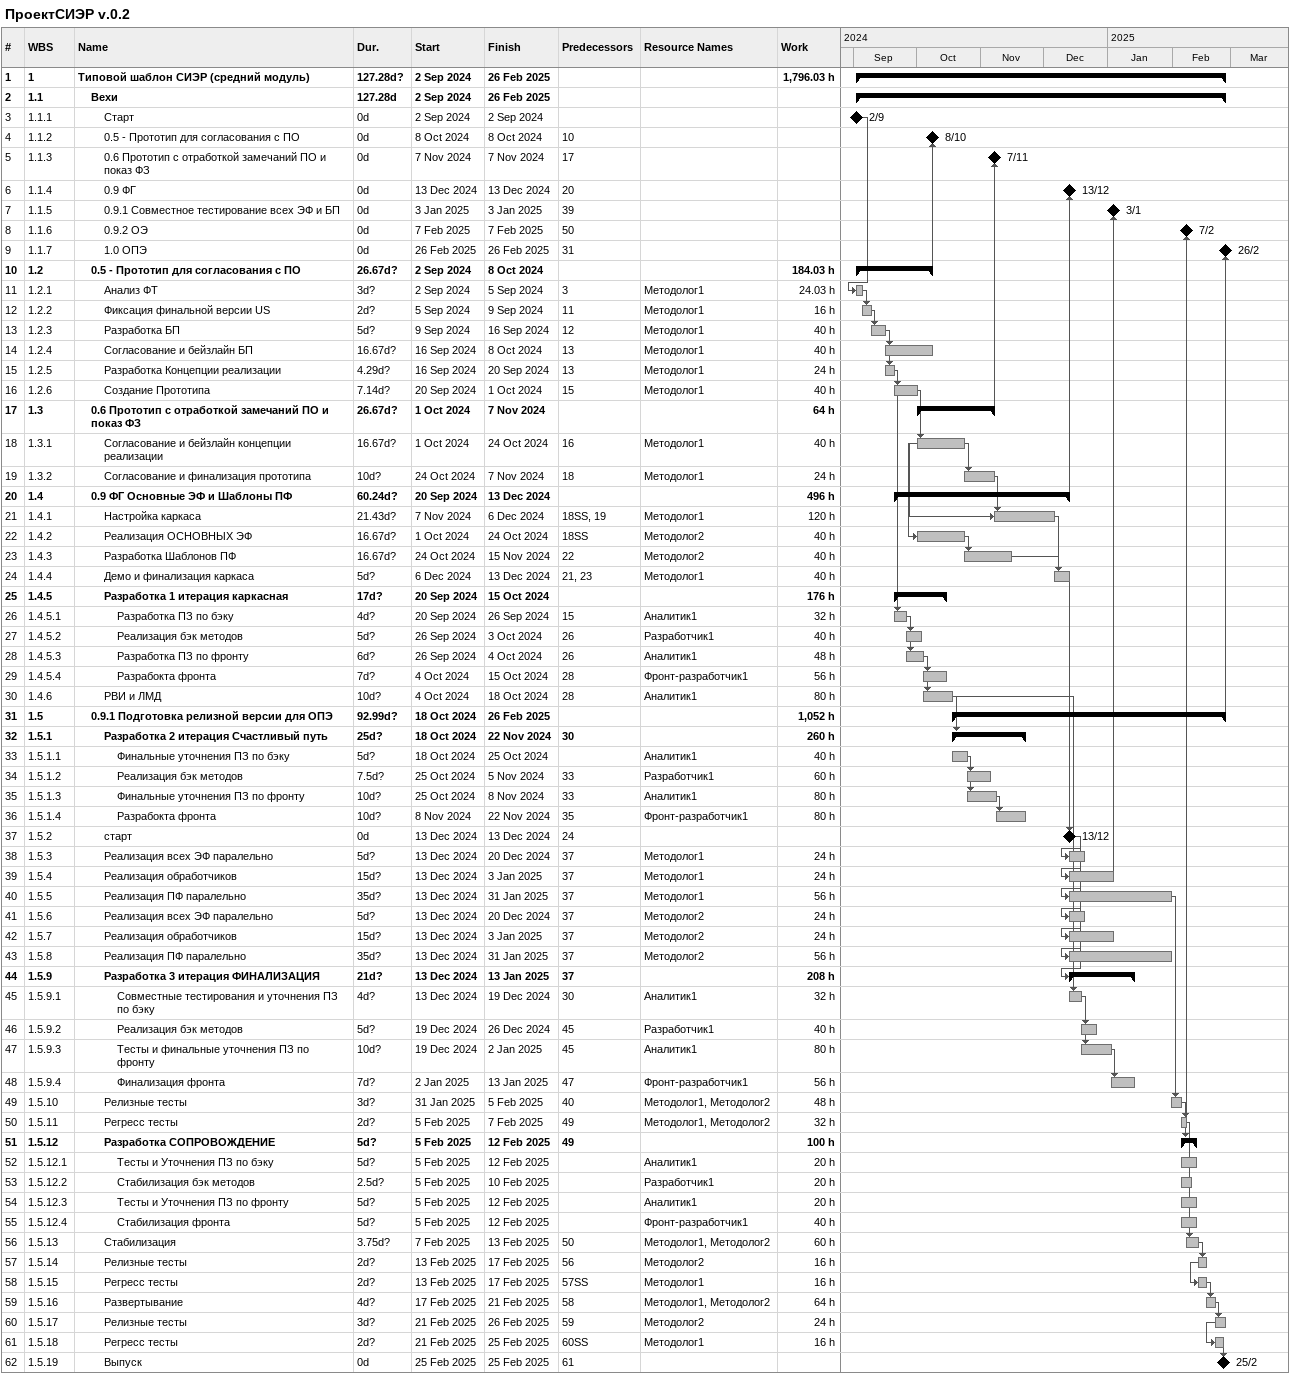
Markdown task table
ПроектСИЭР v.0.2

| ID | WBS | Task | Duration | Start | Finish | Predecessors | Resources | Work (h) |
|---|---|---|---|---|---|---|---|---|
| 1 | 1 | **Типовой шаблон СИЭР (средний модуль)** | 127.28d? | 2024-09-02 | 2025-02-26 |  |  | 1796.03 |
| 2 | 1.1 | **Вехи** | 127.28d | 2024-09-02 | 2025-02-26 |  |  |  |
| 3 | 1.1.1 | Старт | 0d | 2024-09-02 | 2024-09-02 |  |  |  |
| 4 | 1.1.2 | 0.5 - Прототип для согласования с ПО | 0d | 2024-10-08 | 2024-10-08 | 10 |  |  |
| 5 | 1.1.3 | 0.6 Прототип с отработкой замечаний ПО и показ ФЗ | 0d | 2024-11-07 | 2024-11-07 | 17 |  |  |
| 6 | 1.1.4 | 0.9 ФГ | 0d | 2024-12-13 | 2024-12-13 | 20 |  |  |
| 7 | 1.1.5 | 0.9.1 Совместное тестирование всех ЭФ и БП | 0d | 2025-01-03 | 2025-01-03 | 39 |  |  |
| 8 | 1.1.6 | 0.9.2 ОЭ | 0d | 2025-02-07 | 2025-02-07 | 50 |  |  |
| 9 | 1.1.7 | 1.0 ОПЭ | 0d | 2025-02-26 | 2025-02-26 | 31 |  |  |
| 10 | 1.2 | **0.5 - Прототип для согласования с ПО** | 26.67d? | 2024-09-02 | 2024-10-08 |  |  | 184.03 |
| 11 | 1.2.1 | Анализ ФТ | 3d? | 2024-09-02 | 2024-09-05 | 3 | Методолог1 | 24.03 |
| 12 | 1.2.2 | Фиксация финальной версии US | 2d? | 2024-09-05 | 2024-09-09 | 11 | Методолог1 | 16 |
| 13 | 1.2.3 | Разработка БП | 5d? | 2024-09-09 | 2024-09-16 | 12 | Методолог1 | 40 |
| 14 | 1.2.4 | Согласование и бейзлайн БП | 16.67d? | 2024-09-16 | 2024-10-08 | 13 | Методолог1 | 40 |
| 15 | 1.2.5 | Разработка Концепции реализации | 4.29d? | 2024-09-16 | 2024-09-20 | 13 | Методолог1 | 24 |
| 16 | 1.2.6 | Создание Прототипа | 7.14d? | 2024-09-20 | 2024-10-01 | 15 | Методолог1 | 40 |
| 17 | 1.3 | **0.6 Прототип с отработкой замечаний ПО и показ ФЗ** | 26.67d? | 2024-10-01 | 2024-11-07 |  |  | 64 |
| 18 | 1.3.1 | Согласование и бейзлайн концепции реализации | 16.67d? | 2024-10-01 | 2024-10-24 | 16 | Методолог1 | 40 |
| 19 | 1.3.2 | Согласование и финализация прототипа | 10d? | 2024-10-24 | 2024-11-07 | 18 | Методолог1 | 24 |
| 20 | 1.4 | **0.9 ФГ Основные ЭФ и Шаблоны ПФ** | 60.24d? | 2024-09-20 | 2024-12-13 |  |  | 496 |
| 21 | 1.4.1 | Настройка каркаса | 21.43d? | 2024-11-07 | 2024-12-06 | 18SS, 19 | Методолог1 | 120 |
| 22 | 1.4.2 | Реализация ОСНОВНЫХ ЭФ | 16.67d? | 2024-10-01 | 2024-10-24 | 18SS | Методолог2 | 40 |
| 23 | 1.4.3 | Разработка Шаблонов ПФ | 16.67d? | 2024-10-24 | 2024-11-15 | 22 | Методолог2 | 40 |
| 24 | 1.4.4 | Демо и финализация каркаса | 5d? | 2024-12-06 | 2024-12-13 | 21, 23 | Методолог1 | 40 |
| 25 | 1.4.5 | **Разработка 1 итерация каркасная** | 17d? | 2024-09-20 | 2024-10-15 |  |  | 176 |
| 26 | 1.4.5.1 | Разработка ПЗ по бэку | 4d? | 2024-09-20 | 2024-09-26 | 15 | Аналитик1 | 32 |
| 27 | 1.4.5.2 | Реализация бэк методов | 5d? | 2024-09-26 | 2024-10-03 | 26 | Разработчик1 | 40 |
| 28 | 1.4.5.3 | Разработка ПЗ по фронту | 6d? | 2024-09-26 | 2024-10-04 | 26 | Аналитик1 | 48 |
| 29 | 1.4.5.4 | Разрабокта фронта | 7d? | 2024-10-04 | 2024-10-15 | 28 | Фронт-разработчик1 | 56 |
| 30 | 1.4.6 | РВИ и ЛМД | 10d? | 2024-10-04 | 2024-10-18 | 28 | Аналитик1 | 80 |
| 31 | 1.5 | **0.9.1 Подготовка релизной версии для ОПЭ** | 92.99d? | 2024-10-18 | 2025-02-26 |  |  | 1052 |
| 32 | 1.5.1 | **Разработка 2 итерация Счастливый путь** | 25d? | 2024-10-18 | 2024-11-22 | 30 |  | 260 |
| 33 | 1.5.1.1 | Финальные уточнения ПЗ по бэку | 5d? | 2024-10-18 | 2024-10-25 |  | Аналитик1 | 40 |
| 34 | 1.5.1.2 | Реализация бэк методов | 7.5d? | 2024-10-25 | 2024-11-05 | 33 | Разработчик1 | 60 |
| 35 | 1.5.1.3 | Финальные уточнения ПЗ по фронту | 10d? | 2024-10-25 | 2024-11-08 | 33 | Аналитик1 | 80 |
| 36 | 1.5.1.4 | Разрабокта фронта | 10d? | 2024-11-08 | 2024-11-22 | 35 | Фронт-разработчик1 | 80 |
| 37 | 1.5.2 | старт | 0d | 2024-12-13 | 2024-12-13 | 24 |  |  |
| 38 | 1.5.3 | Реализация всех ЭФ паралельно | 5d? | 2024-12-13 | 2024-12-20 | 37 | Методолог1 | 24 |
| 39 | 1.5.4 | Реализация обработчиков | 15d? | 2024-12-13 | 2025-01-03 | 37 | Методолог1 | 24 |
| 40 | 1.5.5 | Реализация ПФ паралельно | 35d? | 2024-12-13 | 2025-01-31 | 37 | Методолог1 | 56 |
| 41 | 1.5.6 | Реализация всех ЭФ паралельно | 5d? | 2024-12-13 | 2024-12-20 | 37 | Методолог2 | 24 |
| 42 | 1.5.7 | Реализация обработчиков | 15d? | 2024-12-13 | 2025-01-03 | 37 | Методолог2 | 24 |
| 43 | 1.5.8 | Реализация ПФ паралельно | 35d? | 2024-12-13 | 2025-01-31 | 37 | Методолог2 | 56 |
| 44 | 1.5.9 | **Разработка 3 итерация ФИНАЛИЗАЦИЯ** | 21d? | 2024-12-13 | 2025-01-13 | 37 |  | 208 |
| 45 | 1.5.9.1 | Совместные тестирования и уточнения ПЗ по бэку | 4d? | 2024-12-13 | 2024-12-19 | 30 | Аналитик1 | 32 |
| 46 | 1.5.9.2 | Реализация бэк методов | 5d? | 2024-12-19 | 2024-12-26 | 45 | Разработчик1 | 40 |
| 47 | 1.5.9.3 | Тесты и финальные уточнения ПЗ по фронту | 10d? | 2024-12-19 | 2025-01-02 | 45 | Аналитик1 | 80 |
| 48 | 1.5.9.4 | Финализация фронта | 7d? | 2025-01-02 | 2025-01-13 | 47 | Фронт-разработчик1 | 56 |
| 49 | 1.5.10 | Релизные тесты | 3d? | 2025-01-31 | 2025-02-05 | 40 | Методолог1, Методолог2 | 48 |
| 50 | 1.5.11 | Регресс тесты | 2d? | 2025-02-05 | 2025-02-07 | 49 | Методолог1, Методолог2 | 32 |
| 51 | 1.5.12 | **Разработка СОПРОВОЖДЕНИЕ** | 5d? | 2025-02-05 | 2025-02-12 | 49 |  | 100 |
| 52 | 1.5.12.1 | Тесты и Уточнения ПЗ по бэку | 5d? | 2025-02-05 | 2025-02-12 |  | Аналитик1 | 20 |
| 53 | 1.5.12.2 | Стабилизация бэк методов | 2.5d? | 2025-02-05 | 2025-02-10 |  | Разработчик1 | 20 |
| 54 | 1.5.12.3 | Тесты и Уточнения ПЗ по фронту | 5d? | 2025-02-05 | 2025-02-12 |  | Аналитик1 | 20 |
| 55 | 1.5.12.4 | Стабилизация фронта | 5d? | 2025-02-05 | 2025-02-12 |  | Фронт-разработчик1 | 40 |
| 56 | 1.5.13 | Стабилизация | 3.75d? | 2025-02-07 | 2025-02-13 | 50 | Методолог1, Методолог2 | 60 |
| 57 | 1.5.14 | Релизные тесты | 2d? | 2025-02-13 | 2025-02-17 | 56 | Методолог2 | 16 |
| 58 | 1.5.15 | Регресс тесты | 2d? | 2025-02-13 | 2025-02-17 | 57SS | Методолог1 | 16 |
| 59 | 1.5.16 | Развертывание | 4d? | 2025-02-17 | 2025-02-21 | 58 | Методолог1, Методолог2 | 64 |
| 60 | 1.5.17 | Релизные тесты | 3d? | 2025-02-21 | 2025-02-26 | 59 | Методолог2 | 24 |
| 61 | 1.5.18 | Регресс тесты | 2d? | 2025-02-21 | 2025-02-25 | 60SS | Методолог1 | 16 |
| 62 | 1.5.19 | Выпуск | 0d | 2025-02-25 | 2025-02-25 | 61 |  |  |
